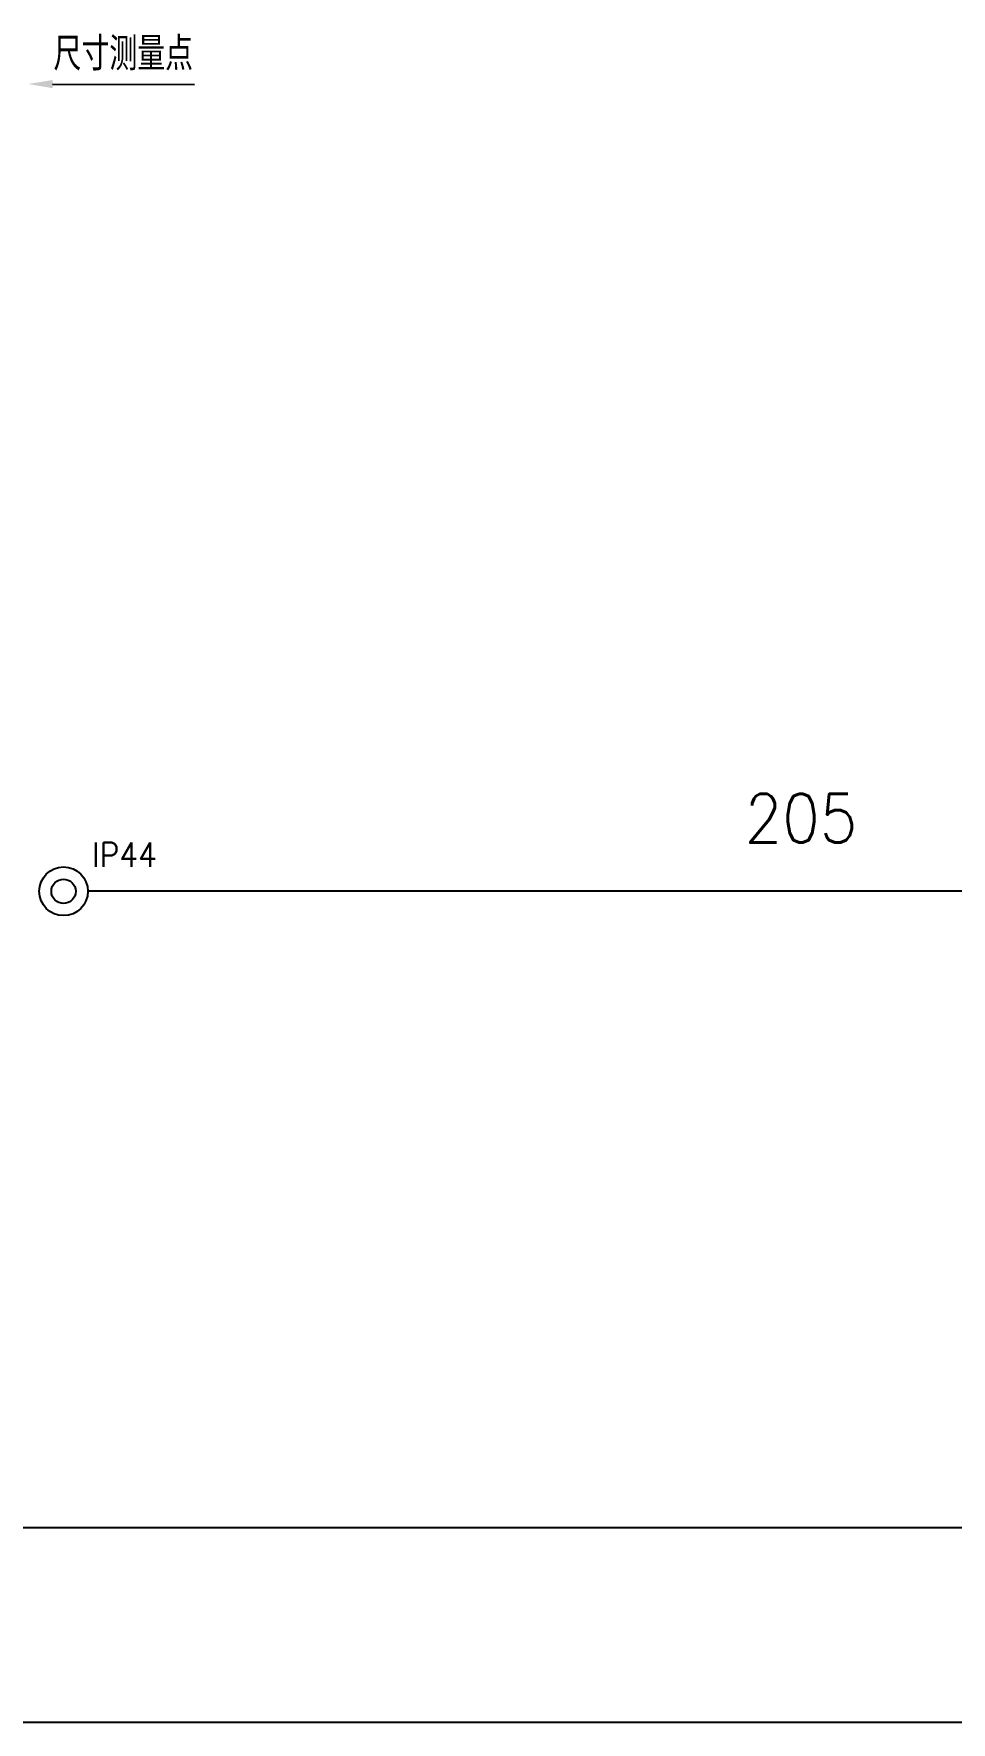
# Model space of a CAD drawing. Header units: inches. Extents: x 47316 to 59086, y 3141 to 11743.
# Drawn here: x 51922.3 to 52016.5, y 8232.5 to 8405.8 of the extents above; entities that cross this region are included whole.
import ezdxf

# ---------------------------------------------------------------- set-up
doc = ezdxf.new("R2010")
doc.units = ezdxf.units.IN
doc.header["$MEASUREMENT"] = 0
doc.layers.add('___SHELL', color=7, linetype='Continuous')
doc.styles.add('MtX_FangSong_GB2312', font='')
doc.styles.get("Standard").update_dxf_attribs({"font": ''})
doc.styles.get('MtX_FangSong_GB2312').set_extended_font_data('FangSong_GB2312')
doc.styles.get('Standard').set_extended_font_data('SimSun')
doc.linetypes.add('_VH_OTCON', pattern='A,0.0001,[7,VeSys.shx,S=0.1,R=0,X=0,Y=0],-0.4,[7,VeSys.shx,S=0.1,R=0,X=0,Y=0],-0.4,["X",Standard,S=1,R=0,X=-0.5,Y=-0.5],-0.0001,[7,VeSys.shx,S=0.1,R=0,X=0,Y=0],-0.4', length=1.2002)

msp = doc.modelspace()

# ---------------------------------------------------------------- linework, layer by layer
at = {"color": 0, "linetype": '_VH_OTCON', "lineweight": -2, "ltscale": 5}
msp.add_line((52074.26, 8317.77), (51927.84, 8317.77), dxfattribs=at)
at = {"color": 0, "lineweight": -2}
for p, q in [((50267.93, 8252.45), (56171.93, 8252.45)), ((50247.93, 8232.45), (56191.93, 8232.45))]:
    msp.add_line(p, q, dxfattribs=at)
at = {"color": 0, "linetype": 'Continuous', "lineweight": -2}
for radius in [2.5, 1.25]:
    msp.add_circle((51925.34, 8317.77), radius, dxfattribs=at)
at = {"layer": '___SHELL', "color": 7, "lineweight": -2}
msp.add_line((51924.22, 8400.65), (51938.78, 8400.62), dxfattribs=at)
msp.add_solid([(51924.22, 8400.23), (51921.72, 8400.66), (51924.22, 8401.07)], dxfattribs=at)

# ---------------------------------------------------------------- texts
at = {"color": 7, "linetype": '_VH_OTCON', "lineweight": 18, "ltscale": 5, "insert": (51995.26, 8327.77), "char_height": 5, "width": 12.8571, "attachment_point": 1}
msp.add_mtext('\\Fromans.shx;\\W0.9000000000;\\T1.0000000000;\\o\\l205', dxfattribs=at)
at = {"color": 21, "linetype": 'Continuous', "lineweight": 15, "insert": (51928.27, 8322.77), "char_height": 2.5, "width": 7.3929, "attachment_point": 1}
msp.add_mtext('\\Fromans.shx;\\W0.9000000000;\\T1.0000000000;\\o\\lIP44', dxfattribs=at)
at = {"layer": '___SHELL', "color": 0, "lineweight": -2, "style": 'MtX_FangSong_GB2312', "width": 0.7}
msp.add_text('尺寸测量点', height=3, rotation=0.0033, dxfattribs=at).set_placement((51924.31, 8402.38))

doc.saveas('drawing.dxf')
